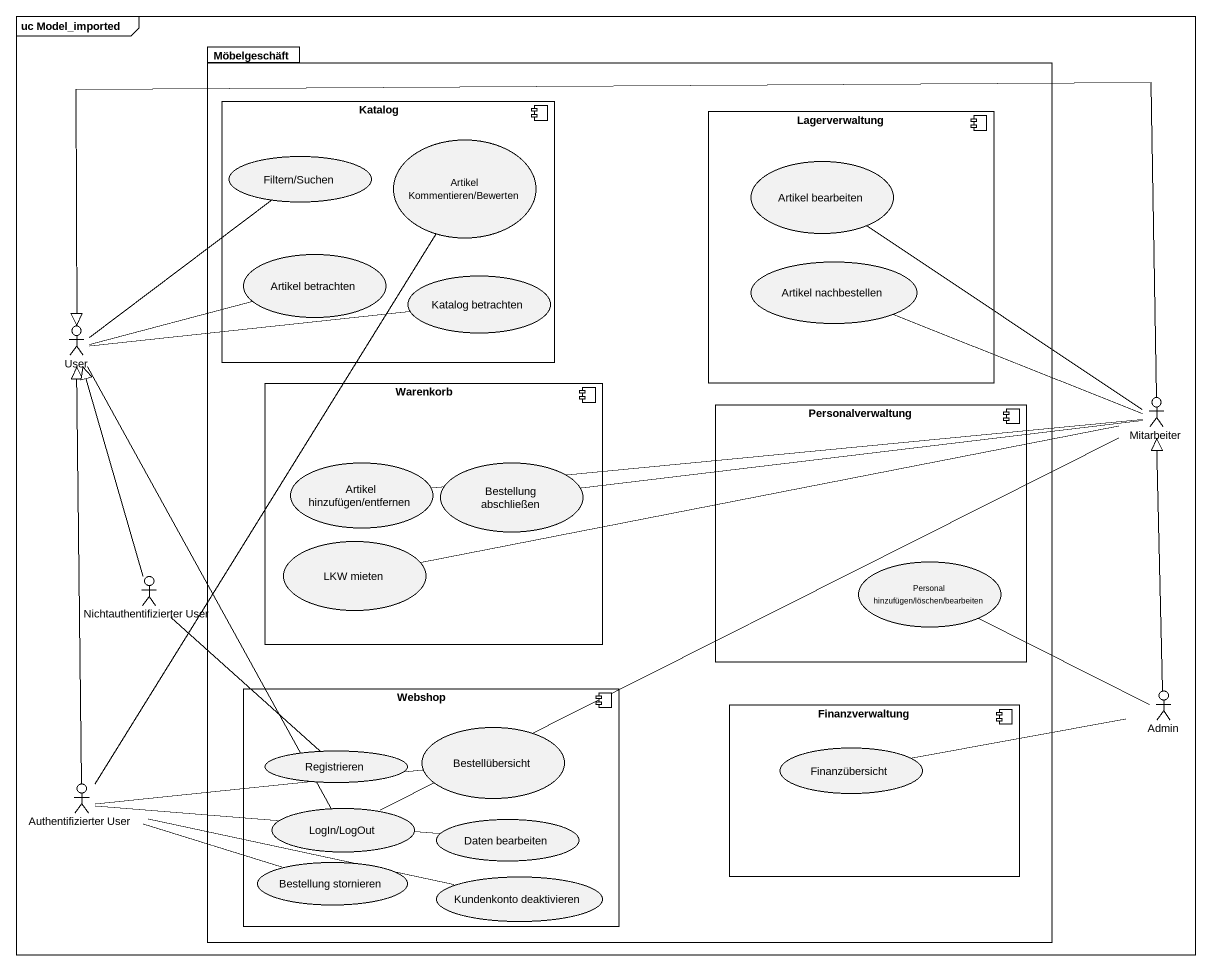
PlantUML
@startuml
mainframe uc Model_imported
package Möbelgeschäft {
  component Katalog {
    usecase "Artikel Kommentieren/Bewerten" as Artikel_Kommentieren
    usecase "Filtern/Suchen" as Filtern_Suchen
    usecase "Artikel betrachten" as Artikel_betrachten
    usecase "Katalog betrachten" as Katalog_betrachten
  }
  component Lagerverwaltung {
    usecase "Artikel bearbeiten" as Artikel_bearbeiten
    usecase "Artikel nachbestellen" as Artikel_nachbestellen
  }
  component Warenkorb {
    usecase "Artikel hinzufügen/entfernen" as Artikel_hinzufügen_entfernen
    usecase "Bestellung abschließen" as Bestellung_abschließen
    usecase "LKW mieten" as LKW_mieten
  }
  component Personalverwaltung {
    usecase "Personal hinzufügen/löschen/bearbeiten" as Personal_hinzufügen_löschen
  }
  component Webshop {
    usecase Registrieren
    usecase Bestellübersicht
    usecase "LogIn/LogOut" as LogIn_LogOut
    usecase "Daten bearbeiten" as Daten_bearbeiten
    usecase "Bestellung stornieren" as Bestellung_stornieren
    usecase "Kundenkonto deaktivieren" as Kundenkonto_deaktivieren
  }
  component Finanzverwaltung {
    usecase Finanzübersicht
  }
}
actor User
actor Mitarbeiter
actor "Nichtauthentifizierter User" as Nichtauthentifizierter_User
actor Admin
actor "Authentifizierter User" as Authentifizierter_User
Katalog_betrachten -left- User
User -up- Filtern_Suchen
User -right- Artikel_betrachten
Mitarbeiter -up- Artikel_bearbeiten
Mitarbeiter -left- Artikel_nachbestellen
Mitarbeiter -left-|> User
Mitarbeiter -left- Artikel_hinzufügen_entfernen
Mitarbeiter -left- Bestellung_abschließen
Mitarbeiter -left- LKW_mieten
Mitarbeiter -left- LogIn_LogOut
Nichtauthentifizierter_User -up-|> User
Nichtauthentifizierter_User -- Registrieren
Admin -up-|> Mitarbeiter
Admin -left- Personal_hinzufügen_löschen
Admin -left- Finanzübersicht
Bestellübersicht -left- Authentifizierter_User
Authentifizierter_User -up- Artikel_Kommentieren
Authentifizierter_User -up-|> User
LogIn_LogOut -up- User
Daten_bearbeiten -left- Authentifizierter_User
Bestellung_stornieren -left- Authentifizierter_User
Kundenkonto_deaktivieren -left- Authentifizierter_User
@enduml
